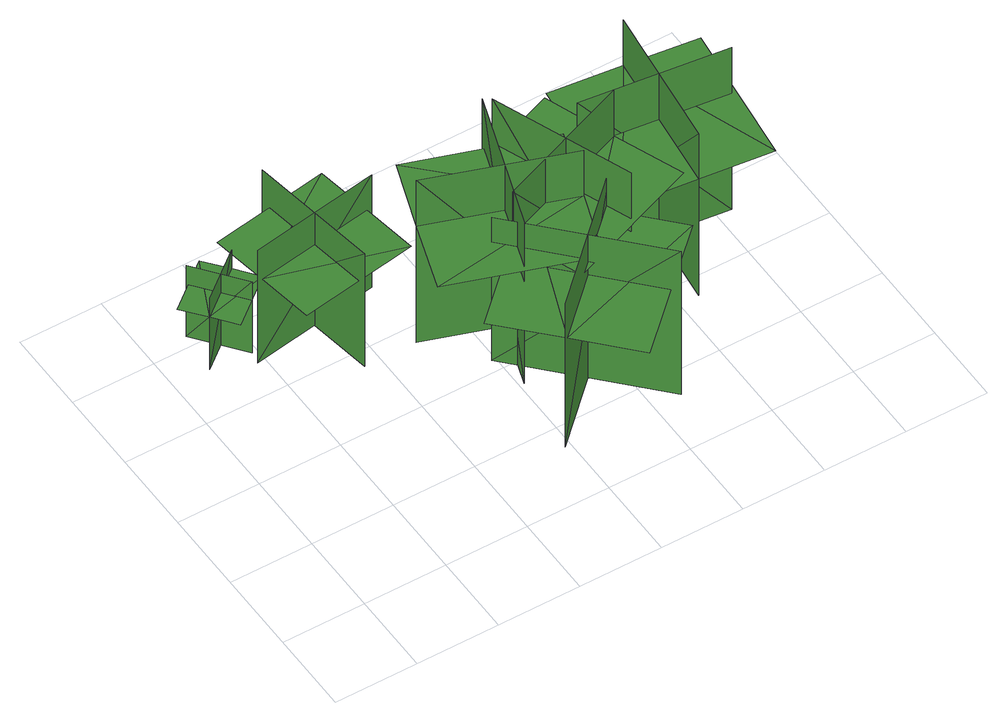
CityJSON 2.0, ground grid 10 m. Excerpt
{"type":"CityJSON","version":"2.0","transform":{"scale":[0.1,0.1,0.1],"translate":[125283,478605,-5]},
"CityObjects":{
"tree1":{"type":"SolitaryVegetationObject","geometry":[{"type":"MultiSurface","lod":"1","boundaries":[[[0,1,2]],[[0,2,3]],[[4,5,6]],[[4,6,7]],[[8,9,10]],[[8,10,11]],[[8,11,12]],[[8,12,13]]]}]},
"tree2":{"type":"SolitaryVegetationObject","geometry":[{"type":"MultiSurface","lod":"1","boundaries":[[[14,15,16]],[[14,16,17]],[[18,19,20]],[[18,20,21]],[[22,23,24]],[[22,24,25]],[[22,25,26]],[[22,26,27]]]}]},
"tree3":{"type":"SolitaryVegetationObject","geometry":[{"type":"MultiSurface","lod":"1","boundaries":[[[28,29,30]],[[28,30,31]],[[32,33,34]],[[32,34,35]],[[36,37,38]],[[36,38,39]],[[36,39,40]],[[36,40,41]]]}]},
"tree4":{"type":"SolitaryVegetationObject","geometry":[{"type":"MultiSurface","lod":"1","boundaries":[[[42,43,44]],[[42,44,45]],[[46,47,48]],[[46,48,49]],[[50,51,52]],[[50,52,53]],[[50,53,54]],[[50,54,55]]]}]},
"tree5":{"type":"SolitaryVegetationObject","geometry":[{"type":"MultiSurface","lod":"1","boundaries":[[[56,57,58]],[[56,58,59]],[[60,61,62]],[[60,62,63]],[[64,65,66]],[[64,66,67]],[[64,67,68]],[[64,68,69]]]}]},
"tree6":{"type":"SolitaryVegetationObject","geometry":[{"type":"MultiSurface","lod":"1","boundaries":[[[70,71,72]],[[70,72,73]],[[74,75,76]],[[74,76,77]],[[78,79,80]],[[78,80,81]],[[78,81,82]],[[78,82,83]]]}]}
},
"vertices":[
[27,380,49],[72,324,49],[72,324,157],[27,380,157],[22,328,49],[78,373,49],[78,373,157],[22,328,157],[22,328,129],[43,301,129],[99,346,129],[78,373,129],[56,400,129],[0,355,129],
[150,426,17],[175,270,17],[175,270,188],[150,426,188],[85,334,17],[241,359,17],[241,359,188],[85,334,188],[91,335,140],[102,267,140],[245,290,140],[234,358,140],[223,426,140],[80,403,140],
[301,162,15],[358,330,15],[358,330,261],[301,162,261],[407,213,15],[239,271,15],[239,271,261],[407,213,261],[407,213,192],[436,297,192],[268,354,192],[239,271,192],[211,187,192],[378,130,192],
[292,210,12],[430,64,12],[430,64,229],[292,210,229],[290,67,12],[435,205,12],[435,205,229],[290,67,229],[296,72,169],[356,9,169],[490,135,169],[429,199,169],[369,263,169],[235,136,169],
[432,162,11],[368,327,11],[368,327,258],[432,162,258],[480,269,11],[315,206,11],[315,206,258],[480,269,258],[480,269,189],[449,352,189],[283,288,189],[315,206,189],[347,123,189],[512,186,189],
[618,259,5],[442,280,5],[442,280,251],[618,259,251],[545,352,5],[524,176,5],[524,176,251],[545,352,251],[545,352,182],[457,362,182],[437,186,182],[524,176,182],[612,166,182],[633,341,182]
]}
